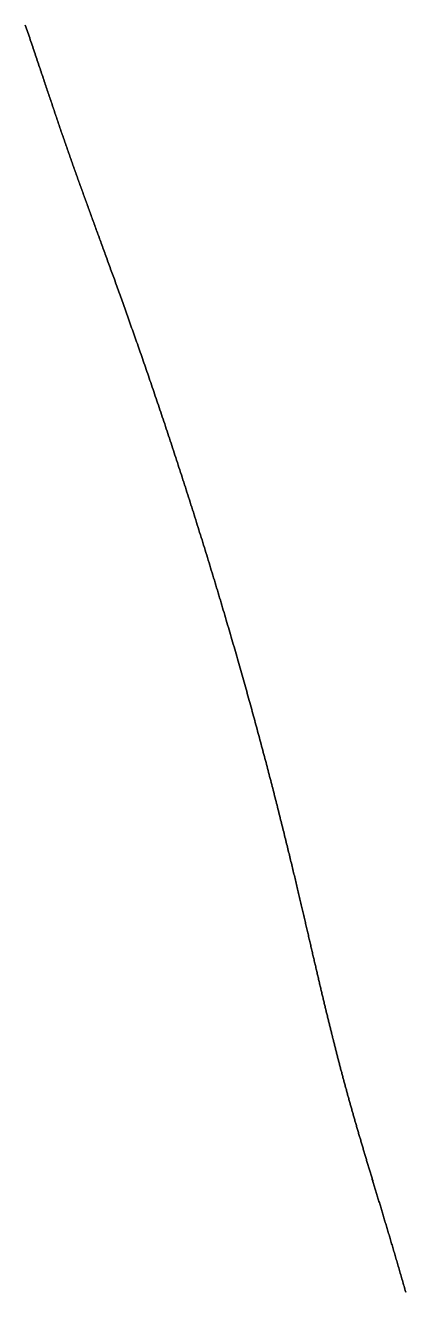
# Model space of a CAD drawing. Header units: inches. Extents: x 130170 to 284068, y 377793 to 804530.
# Drawn here: x 260648.4 to 260664.2, y 747818 to 747870.6 of the extents above; entities that cross this region are included whole.
import ezdxf

# ---------------------------------------------------------------- set-up
doc = ezdxf.new("R2010")
doc.units = ezdxf.units.IN
doc.header["$MEASUREMENT"] = 0
doc.layers.add('muni_il', color=7, linetype='Continuous')

msp = doc.modelspace()

# ---------------------------------------------------------------- linework, layer by layer
at = {"layer": 'muni_il'}
for points in [[(260664.25, 747817.969), (260664.232, 747818.031), (260664.215, 747818.092), (260664.198, 747818.153), (260664.18, 747818.214), (260664.163, 747818.274), (260664.146, 747818.335), (260664.129, 747818.395), (260664.111, 747818.454), (260664.094, 747818.514), (260664.077, 747818.573), (260664.06, 747818.632), (260664.043, 747818.691), (260664.026, 747818.75), (260664.01, 747818.808), (260663.993, 747818.866), (260663.976, 747818.924), (260663.959, 747818.981), (260663.943, 747819.039), (260663.926, 747819.096), (260663.91, 747819.153), (260663.893, 747819.209), (260663.877, 747819.266), (260663.86, 747819.322), (260663.844, 747819.378), (260663.827, 747819.434), (260663.811, 747819.489), (260663.795, 747819.545), (260663.779, 747819.6), (260663.763, 747819.654), (260663.746, 747819.709), (260663.73, 747819.763), (260663.714, 747819.818), (260663.698, 747819.872), (260663.683, 747819.925), (260663.667, 747819.979), (260663.651, 747820.032), (260663.635, 747820.085), (260663.619, 747820.138), (260663.604, 747820.191), (260663.588, 747820.244), (260663.572, 747820.296), (260663.557, 747820.348), (260663.542, 747820.4), (260663.526, 747820.452), (260663.511, 747820.503), (260663.495, 747820.555), (260663.48, 747820.606), (260663.465, 747820.657), (260663.45, 747820.707), (260663.434, 747820.758), (260663.419, 747820.809), (260663.404, 747820.859), (260663.389, 747820.909), (260663.374, 747820.959), (260663.359, 747821.008), (260663.344, 747821.058), (260663.33, 747821.107), (260663.315, 747821.156), (260663.3, 747821.205), (260663.285, 747821.254), (260663.271, 747821.303), (260663.256, 747821.351), (260663.241, 747821.4), (260663.227, 747821.448), (260663.213, 747821.496), (260663.198, 747821.544), (260663.184, 747821.591), (260663.169, 747821.639), (260663.155, 747821.686), (260663.141, 747821.734), (260663.127, 747821.781), (260663.112, 747821.828), (260663.098, 747821.874), (260663.084, 747821.921), (260663.07, 747821.968), (260663.056, 747822.014), (260663.042, 747822.06), (260663.028, 747822.106), (260663.014, 747822.152), (260663, 747822.198), (260662.987, 747822.244), (260662.973, 747822.289), (260662.959, 747822.335), (260662.945, 747822.38), (260662.932, 747822.425), (260662.918, 747822.47), (260662.905, 747822.515), (260662.891, 747822.56), (260662.878, 747822.604), (260662.864, 747822.649), (260662.851, 747822.693), (260662.837, 747822.738), (260662.824, 747822.782), (260662.811, 747822.826), (260662.798, 747822.87), (260662.784, 747822.914), (260662.771, 747822.958), (260662.758, 747823.001), (260662.745, 747823.045), (260662.732, 747823.088), (260662.719, 747823.132), (260662.706, 747823.175), (260662.693, 747823.218), (260662.68, 747823.261), (260662.667, 747823.304), (260662.654, 747823.347), (260662.641, 747823.39), (260662.628, 747823.432), (260662.616, 747823.475), (260662.603, 747823.517), (260662.59, 747823.56), (260662.578, 747823.602), (260662.565, 747823.644), (260662.553, 747823.687), (260662.54, 747823.729), (260662.527, 747823.771), (260662.515, 747823.813), (260662.503, 747823.855), (260662.49, 747823.896), (260662.478, 747823.938), (260662.466, 747823.98), (260662.453, 747824.021), (260662.441, 747824.063), (260662.429, 747824.104), (260662.416, 747824.146), (260662.404, 747824.187), (260662.392, 747824.228), (260662.38, 747824.27), (260662.368, 747824.311), (260662.356, 747824.352), (260662.344, 747824.393), (260662.332, 747824.434), (260662.32, 747824.475), (260662.308, 747824.516), (260662.296, 747824.556), (260662.284, 747824.597), (260662.272, 747824.638), (260662.26, 747824.679), (260662.248, 747824.719), (260662.237, 747824.76), (260662.225, 747824.8), (260662.213, 747824.841), (260662.201, 747824.881), (260662.19, 747824.922), (260662.178, 747824.962), (260662.166, 747825.003), (260662.155, 747825.043), (260662.143, 747825.083), (260662.132, 747825.123), (260662.12, 747825.163), (260662.109, 747825.204), (260662.097, 747825.244), (260662.086, 747825.284), (260662.074, 747825.324), (260662.063, 747825.364), (260662.052, 747825.404), (260662.04, 747825.444), (260662.029, 747825.484), (260662.017, 747825.524), (260662.006, 747825.564), (260661.995, 747825.604), (260661.984, 747825.644), (260661.972, 747825.684), (260661.961, 747825.724), (260661.95, 747825.764), (260661.939, 747825.804), (260661.928, 747825.844), (260661.917, 747825.883), (260661.906, 747825.923), (260661.894, 747825.963), (260661.883, 747826.003), (260661.872, 747826.043), (260661.861, 747826.083), (260661.85, 747826.122), (260661.839, 747826.162), (260661.828, 747826.202), (260661.817, 747826.242), (260661.806, 747826.282), (260661.795, 747826.322), (260661.785, 747826.361), (260661.774, 747826.401), (260661.763, 747826.441), (260661.752, 747826.481), (260661.741, 747826.521), (260661.73, 747826.56), (260661.72, 747826.6), (260661.709, 747826.64), (260661.698, 747826.68), (260661.687, 747826.72), (260661.676, 747826.76), (260661.666, 747826.8), (260661.655, 747826.84), (260661.644, 747826.88), (260661.634, 747826.92), (260661.623, 747826.96), (260661.612, 747827), (260661.602, 747827.04), (260661.591, 747827.08), (260661.58, 747827.12), (260661.57, 747827.16), (260661.559, 747827.2), (260661.548, 747827.24), (260661.538, 747827.28), (260661.527, 747827.321), (260661.517, 747827.361), (260661.506, 747827.401), (260661.496, 747827.441), (260661.485, 747827.482), (260661.475, 747827.522), (260661.464, 747827.562), (260661.454, 747827.603), (260661.443, 747827.643), (260661.433, 747827.684), (260661.422, 747827.724), (260661.412, 747827.765), (260661.401, 747827.805), (260661.391, 747827.846), (260661.38, 747827.887), (260661.37, 747827.928), (260661.359, 747827.968), (260661.349, 747828.009), (260661.338, 747828.05), (260661.328, 747828.091), (260661.318, 747828.132), (260661.307, 747828.173), (260661.297, 747828.214), (260661.286, 747828.255), (260661.276, 747828.296), (260661.266, 747828.337), (260661.255, 747828.379), (260661.245, 747828.42), (260661.234, 747828.461), (260661.224, 747828.503), (260661.213, 747828.544), (260661.203, 747828.586), (260661.193, 747828.627), (260661.182, 747828.669), (260661.172, 747828.711), (260661.162, 747828.753), (260661.151, 747828.795), (260661.141, 747828.837), (260661.13, 747828.879), (260661.12, 747828.921), (260661.11, 747828.963), (260661.099, 747829.005), (260661.089, 747829.047), (260661.078, 747829.09), (260661.068, 747829.132), (260661.058, 747829.175), (260661.047, 747829.217), (260661.037, 747829.26), (260661.026, 747829.303), (260661.016, 747829.346), (260661.005, 747829.388), (260660.995, 747829.431), (260660.984, 747829.475), (260660.974, 747829.518), (260660.963, 747829.561), (260660.953, 747829.604), (260660.942, 747829.648), (260660.932, 747829.691), (260660.922, 747829.735), (260660.911, 747829.778), (260660.901, 747829.822), (260660.89, 747829.866), (260660.879, 747829.91), (260660.869, 747829.954), (260660.858, 747829.998), (260660.848, 747830.043), (260660.837, 747830.087), (260660.827, 747830.132), (260660.816, 747830.176), (260660.805, 747830.221), (260660.795, 747830.266), (260660.784, 747830.31), (260660.773, 747830.356), (260660.763, 747830.401), (260660.752, 747830.446), (260660.741, 747830.491), (260660.73, 747830.537), (260660.719, 747830.582), (260660.709, 747830.628), (260660.698, 747830.674), (260660.687, 747830.72), (260660.676, 747830.766), (260660.665, 747830.812), (260660.655, 747830.858), (260660.644, 747830.905), (260660.633, 747830.951), (260660.622, 747830.998), (260660.611, 747831.045), (260660.6, 747831.092), (260660.589, 747831.139), (260660.578, 747831.186), (260660.567, 747831.234), (260660.556, 747831.281), (260660.544, 747831.329), (260660.533, 747831.377), (260660.522, 747831.425), (260660.511, 747831.473), (260660.499, 747831.521), (260660.488, 747831.569), (260660.477, 747831.618), (260660.465, 747831.667), (260660.454, 747831.716), (260660.443, 747831.765), (260660.431, 747831.814), (260660.42, 747831.863), (260660.408, 747831.913), (260660.397, 747831.962), (260660.385, 747832.012), (260660.374, 747832.062), (260660.362, 747832.112), (260660.35, 747832.163), (260660.338, 747832.213), (260660.327, 747832.264), (260660.315, 747832.315), (260660.303, 747832.366), (260660.291, 747832.417), (260660.279, 747832.469), (260660.267, 747832.52), (260660.255, 747832.572), (260660.243, 747832.624), (260660.231, 747832.676), (260660.219, 747832.729), (260660.207, 747832.781), (260660.194, 747832.834), (260660.182, 747832.887), (260660.17, 747832.94), (260660.157, 747832.994), (260660.145, 747833.047), (260660.132, 747833.101), (260660.12, 747833.155), (260660.107, 747833.209), (260660.094, 747833.264), (260660.082, 747833.318), (260660.069, 747833.373), (260660.056, 747833.428), (260660.043, 747833.484), (260660.03, 747833.539), (260660.017, 747833.595), (260660.004, 747833.651), (260659.991, 747833.707), (260659.978, 747833.764), (260659.964, 747833.82), (260659.951, 747833.877), (260659.938, 747833.934), (260659.924, 747833.992), (260659.911, 747834.05), (260659.897, 747834.107), (260659.883, 747834.165), (260659.87, 747834.224), (260659.856, 747834.283), (260659.842, 747834.342), (260659.828, 747834.401), (260659.814, 747834.46), (260659.8, 747834.52), (260659.786, 747834.58), (260659.771, 747834.64), (260659.757, 747834.7), (260659.743, 747834.761), (260659.728, 747834.822), (260659.714, 747834.883), (260659.699, 747834.945), (260659.684, 747835.007), (260659.669, 747835.069), (260659.655, 747835.131), (260659.64, 747835.194), (260659.625, 747835.257), (260659.609, 747835.32), (260659.594, 747835.384), (260659.579, 747835.448), (260659.563, 747835.512), (260659.548, 747835.576), (260659.532, 747835.641), (260659.517, 747835.706), (260659.501, 747835.771), (260659.485, 747835.837), (260659.469, 747835.903), (260659.453, 747835.969), (260659.437, 747836.035), (260659.421, 747836.102), (260659.404, 747836.169), (260659.388, 747836.237), (260659.372, 747836.304), (260659.355, 747836.372), (260659.338, 747836.441), (260659.321, 747836.51), (260659.304, 747836.579), (260659.287, 747836.648), (260659.27, 747836.718), (260659.253, 747836.787), (260659.236, 747836.858), (260659.218, 747836.929), (260659.201, 747837), (260659.183, 747837.071), (260659.165, 747837.142), (260659.147, 747837.214), (260659.129, 747837.287), (260659.111, 747837.359), (260659.093, 747837.432), (260659.075, 747837.505), (260659.056, 747837.579), (260659.038, 747837.653), (260659.019, 747837.727), (260659, 747837.802), (260658.981, 747837.877), (260658.962, 747837.952), (260658.943, 747838.028), (260658.924, 747838.104), (260658.905, 747838.18), (260658.885, 747838.257), (260658.866, 747838.334), (260658.846, 747838.412), (260658.826, 747838.489), (260658.806, 747838.567), (260658.786, 747838.646), (260658.766, 747838.725), (260658.745, 747838.804), (260658.725, 747838.883), (260658.704, 747838.963), (260658.684, 747839.043), (260658.663, 747839.124), (260658.642, 747839.205), (260658.621, 747839.286), (260658.599, 747839.367), (260658.578, 747839.449), (260658.557, 747839.532), (260658.535, 747839.614), (260658.513, 747839.697), (260658.491, 747839.781), (260658.469, 747839.864), (260658.447, 747839.948), (260658.425, 747840.033), (260658.403, 747840.117), (260658.38, 747840.202), (260658.358, 747840.288), (260658.335, 747840.373), (260658.312, 747840.459), (260658.289, 747840.546), (260658.266, 747840.633), (260658.242, 747840.72), (260658.219, 747840.807), (260658.195, 747840.895), (260658.172, 747840.983), (260658.148, 747841.071), (260658.124, 747841.16), (260658.1, 747841.249), (260658.076, 747841.339), (260658.051, 747841.428), (260658.027, 747841.519), (260658.002, 747841.609), (260657.977, 747841.7), (260657.952, 747841.791), (260657.927, 747841.882), (260657.902, 747841.974), (260657.877, 747842.066), (260657.852, 747842.158), (260657.826, 747842.25), (260657.8, 747842.343), (260657.775, 747842.437), (260657.749, 747842.53), (260657.723, 747842.624), (260657.696, 747842.718), (260657.67, 747842.813), (260657.644, 747842.907), (260657.617, 747843.002), (260657.59, 747843.098), (260657.564, 747843.193), (260657.537, 747843.289), (260657.51, 747843.385), (260657.482, 747843.481), (260657.455, 747843.578), (260657.428, 747843.675), (260657.4, 747843.772), (260657.372, 747843.87), (260657.345, 747843.967), (260657.317, 747844.066), (260657.289, 747844.164), (260657.26, 747844.262), (260657.232, 747844.361), (260657.204, 747844.46), (260657.175, 747844.559), (260657.146, 747844.658), (260657.118, 747844.758), (260657.089, 747844.858), (260657.06, 747844.958), (260657.031, 747845.058), (260657.002, 747845.159), (260656.972, 747845.26), (260656.943, 747845.36), (260656.913, 747845.462), (260656.884, 747845.563), (260656.854, 747845.664), (260656.824, 747845.766), (260656.794, 747845.868), (260656.764, 747845.97), (260656.734, 747846.072), (260656.703, 747846.174), (260656.673, 747846.277), (260656.643, 747846.379), (260656.612, 747846.482), (260656.582, 747846.585), (260656.551, 747846.688), (260656.52, 747846.791), (260656.489, 747846.895), (260656.458, 747846.998), (260656.427, 747847.102), (260656.396, 747847.205), (260656.364, 747847.309), (260656.333, 747847.413), (260656.302, 747847.517), (260656.27, 747847.621), (260656.239, 747847.725), (260656.207, 747847.83), (260656.175, 747847.934), (260656.143, 747848.038), (260656.111, 747848.143), (260656.079, 747848.247), (260656.047, 747848.352), (260656.015, 747848.456), (260655.983, 747848.561), (260655.951, 747848.666), (260655.919, 747848.77), (260655.886, 747848.875), (260655.854, 747848.98), (260655.822, 747849.085), (260655.789, 747849.189), (260655.756, 747849.294), (260655.724, 747849.399), (260655.691, 747849.503), (260655.658, 747849.608), (260655.626, 747849.713), (260655.593, 747849.817), (260655.56, 747849.922), (260655.527, 747850.026), (260655.494, 747850.131), (260655.462, 747850.235), (260655.429, 747850.34), (260655.395, 747850.444), (260655.362, 747850.548), (260655.33, 747850.652), (260655.296, 747850.756), (260655.263, 747850.86), (260655.23, 747850.964), (260655.197, 747851.068), (260655.164, 747851.171), (260655.131, 747851.275), (260655.098, 747851.378), (260655.065, 747851.482), (260655.031, 747851.585), (260654.998, 747851.688), (260654.965, 747851.791), (260654.932, 747851.893), (260654.899, 747851.996), (260654.865, 747852.098), (260654.832, 747852.2), (260654.799, 747852.302), (260654.766, 747852.404), (260654.733, 747852.506), (260654.7, 747852.607), (260654.666, 747852.709), (260654.633, 747852.81), (260654.6, 747852.911), (260654.567, 747853.011), (260654.534, 747853.112), (260654.501, 747853.212), (260654.468, 747853.312), (260654.435, 747853.411), (260654.402, 747853.511), (260654.369, 747853.61), (260654.336, 747853.709), (260654.304, 747853.808), (260654.271, 747853.906), (260654.238, 747854.005), (260654.205, 747854.102), (260654.173, 747854.2), (260654.14, 747854.297), (260654.108, 747854.395), (260654.075, 747854.491), (260654.043, 747854.588), (260654.01, 747854.684), (260653.978, 747854.78), (260653.946, 747854.876), (260653.913, 747854.971), (260653.881, 747855.066), (260653.849, 747855.16), (260653.817, 747855.255), (260653.785, 747855.349), (260653.753, 747855.443), (260653.722, 747855.536), (260653.69, 747855.629), (260653.658, 747855.721), (260653.627, 747855.814), (260653.595, 747855.906), (260653.564, 747855.997), (260653.532, 747856.089), (260653.501, 747856.18), (260653.47, 747856.27), (260653.439, 747856.36), (260653.408, 747856.45), (260653.377, 747856.539), (260653.346, 747856.629), (260653.315, 747856.717), (260653.285, 747856.806), (260653.254, 747856.893), (260653.224, 747856.981), (260653.193, 747857.068), (260653.163, 747857.155), (260653.133, 747857.241), (260653.103, 747857.327), (260653.073, 747857.413), (260653.043, 747857.498), (260653.013, 747857.583), (260652.984, 747857.667), (260652.954, 747857.751), (260652.925, 747857.835), (260652.895, 747857.918), (260652.866, 747858.001), (260652.837, 747858.083), (260652.808, 747858.165), (260652.779, 747858.247), (260652.75, 747858.328), (260652.722, 747858.409), (260652.693, 747858.489), (260652.665, 747858.569), (260652.637, 747858.649), (260652.608, 747858.728), (260652.58, 747858.807), (260652.552, 747858.885), (260652.524, 747858.963), (260652.497, 747859.041), (260652.469, 747859.118), (260652.442, 747859.194), (260652.414, 747859.271), (260652.387, 747859.347), (260652.36, 747859.422), (260652.333, 747859.497), (260652.306, 747859.572), (260652.279, 747859.646), (260652.253, 747859.72), (260652.226, 747859.793), (260652.2, 747859.866), (260652.174, 747859.939), (260652.148, 747860.012), (260652.122, 747860.083), (260652.096, 747860.155), (260652.07, 747860.226), (260652.044, 747860.297), (260652.019, 747860.367), (260651.993, 747860.437), (260651.968, 747860.507), (260651.943, 747860.576), (260651.918, 747860.645), (260651.893, 747860.713), (260651.868, 747860.781), (260651.844, 747860.849), (260651.819, 747860.916), (260651.795, 747860.983), (260651.771, 747861.05), (260651.747, 747861.116), (260651.723, 747861.182), (260651.699, 747861.247), (260651.675, 747861.312), (260651.651, 747861.377), (260651.628, 747861.442), (260651.604, 747861.506), (260651.581, 747861.57), (260651.558, 747861.633), (260651.535, 747861.696), (260651.512, 747861.759), (260651.489, 747861.822), (260651.466, 747861.884), (260651.443, 747861.946), (260651.421, 747862.007), (260651.398, 747862.068), (260651.376, 747862.129), (260651.354, 747862.19), (260651.332, 747862.25), (260651.31, 747862.311), (260651.288, 747862.37), (260651.266, 747862.43), (260651.244, 747862.489), (260651.223, 747862.548), (260651.201, 747862.607), (260651.18, 747862.666), (260651.159, 747862.724), (260651.138, 747862.782), (260651.116, 747862.839), (260651.095, 747862.897), (260651.075, 747862.954), (260651.054, 747863.011), (260651.033, 747863.068), (260651.013, 747863.125), (260650.992, 747863.181), (260650.972, 747863.237), (260650.951, 747863.293), (260650.931, 747863.349), (260650.911, 747863.405), (260650.891, 747863.46), (260650.871, 747863.515), (260650.851, 747863.57), (260650.831, 747863.625), (260650.811, 747863.68), (260650.791, 747863.735), (260650.771, 747863.789), (260650.752, 747863.844), (260650.732, 747863.898), (260650.713, 747863.952), (260650.693, 747864.006), (260650.674, 747864.059), (260650.655, 747864.113), (260650.635, 747864.167), (260650.616, 747864.22), (260650.597, 747864.274), (260650.578, 747864.327), (260650.559, 747864.38), (260650.54, 747864.434), (260650.521, 747864.487), (260650.502, 747864.54), (260650.483, 747864.593), (260650.465, 747864.646), (260650.446, 747864.699), (260650.427, 747864.751), (260650.408, 747864.804), (260650.39, 747864.857), (260650.371, 747864.91), (260650.352, 747864.963), (260650.334, 747865.015), (260650.315, 747865.068), (260650.296, 747865.121), (260650.278, 747865.174), (260650.259, 747865.227), (260650.241, 747865.28), (260650.222, 747865.333), (260650.204, 747865.385), (260650.185, 747865.438), (260650.167, 747865.492), (260650.148, 747865.545), (260650.13, 747865.598), (260650.111, 747865.651), (260650.093, 747865.705), (260650.074, 747865.758), (260650.056, 747865.812), (260650.037, 747865.865), (260650.019, 747865.919), (260650, 747865.973), (260649.982, 747866.027), (260649.963, 747866.081), (260649.944, 747866.135), (260649.926, 747866.19), (260649.907, 747866.244), (260649.888, 747866.299), (260649.869, 747866.354), (260649.851, 747866.409), (260649.832, 747866.464), (260649.813, 747866.52), (260649.794, 747866.575), (260649.775, 747866.631), (260649.756, 747866.687), (260649.737, 747866.743), (260649.718, 747866.8), (260649.699, 747866.856), (260649.679, 747866.913), (260649.66, 747866.97), (260649.641, 747867.028), (260649.621, 747867.085), (260649.602, 747867.143), (260649.582, 747867.201), (260649.562, 747867.26), (260649.543, 747867.318), (260649.523, 747867.377), (260649.503, 747867.436), (260649.483, 747867.496), (260649.463, 747867.556), (260649.443, 747867.616), (260649.422, 747867.676), (260649.402, 747867.737), (260649.381, 747867.798), (260649.361, 747867.859), (260649.34, 747867.921), (260649.319, 747867.983), (260649.298, 747868.045), (260649.277, 747868.108), (260649.256, 747868.171), (260649.235, 747868.235), (260649.214, 747868.298), (260649.192, 747868.363), (260649.17, 747868.427), (260649.149, 747868.492), (260649.127, 747868.557), (260649.105, 747868.623), (260649.083, 747868.689), (260649.06, 747868.756), (260649.038, 747868.823), (260649.015, 747868.89), (260648.992, 747868.958), (260648.969, 747869.026), (260648.946, 747869.095), (260648.923, 747869.164), (260648.9, 747869.233), (260648.876, 747869.303), (260648.853, 747869.374), (260648.829, 747869.445), (260648.804, 747869.516), (260648.78, 747869.588), (260648.756, 747869.66), (260648.731, 747869.733), (260648.707, 747869.806), (260648.682, 747869.88), (260648.656, 747869.954), (260648.631, 747870.029), (260648.605, 747870.104), (260648.58, 747870.18), (260648.554, 747870.256), (260648.527, 747870.333), (260648.501, 747870.41), (260648.475, 747870.488), (260648.448, 747870.566)], [(260648.448, 747870.566), (260648.475, 747870.488), (260648.501, 747870.41), (260648.527, 747870.333), (260648.554, 747870.256), (260648.58, 747870.18), (260648.605, 747870.104), (260648.631, 747870.029), (260648.656, 747869.954), (260648.682, 747869.88), (260648.707, 747869.806), (260648.731, 747869.733), (260648.756, 747869.66), (260648.78, 747869.588), (260648.804, 747869.516), (260648.829, 747869.445), (260648.853, 747869.374), (260648.876, 747869.303), (260648.9, 747869.233), (260648.923, 747869.164), (260648.946, 747869.095), (260648.969, 747869.026), (260648.992, 747868.958), (260649.015, 747868.89), (260649.038, 747868.823), (260649.06, 747868.756), (260649.083, 747868.689), (260649.105, 747868.623), (260649.127, 747868.557), (260649.149, 747868.492), (260649.17, 747868.427), (260649.192, 747868.363), (260649.214, 747868.298), (260649.235, 747868.235), (260649.256, 747868.171), (260649.277, 747868.108), (260649.298, 747868.045), (260649.319, 747867.983), (260649.34, 747867.921), (260649.361, 747867.859), (260649.381, 747867.798), (260649.402, 747867.737), (260649.422, 747867.676), (260649.443, 747867.616), (260649.463, 747867.556), (260649.483, 747867.496), (260649.503, 747867.436), (260649.523, 747867.377), (260649.543, 747867.318), (260649.562, 747867.26), (260649.582, 747867.201), (260649.602, 747867.143), (260649.621, 747867.085), (260649.641, 747867.028), (260649.66, 747866.97), (260649.679, 747866.913), (260649.699, 747866.856), (260649.718, 747866.8), (260649.737, 747866.743), (260649.756, 747866.687), (260649.775, 747866.631), (260649.794, 747866.575), (260649.813, 747866.52), (260649.832, 747866.464), (260649.851, 747866.409), (260649.869, 747866.354), (260649.888, 747866.299), (260649.907, 747866.244), (260649.926, 747866.19), (260649.944, 747866.135), (260649.963, 747866.081), (260649.982, 747866.027), (260650, 747865.973), (260650.019, 747865.919), (260650.037, 747865.865), (260650.056, 747865.812), (260650.074, 747865.758), (260650.093, 747865.705), (260650.111, 747865.651), (260650.13, 747865.598), (260650.148, 747865.545), (260650.167, 747865.492), (260650.185, 747865.438), (260650.204, 747865.385), (260650.222, 747865.333), (260650.241, 747865.28), (260650.259, 747865.227), (260650.278, 747865.174), (260650.296, 747865.121), (260650.315, 747865.068), (260650.334, 747865.015), (260650.352, 747864.963), (260650.371, 747864.91), (260650.39, 747864.857), (260650.408, 747864.804), (260650.427, 747864.751), (260650.446, 747864.699), (260650.465, 747864.646), (260650.483, 747864.593), (260650.502, 747864.54), (260650.521, 747864.487), (260650.54, 747864.434), (260650.559, 747864.38), (260650.578, 747864.327), (260650.597, 747864.274), (260650.616, 747864.22), (260650.635, 747864.167), (260650.655, 747864.113), (260650.674, 747864.059), (260650.693, 747864.006), (260650.713, 747863.952), (260650.732, 747863.898), (260650.752, 747863.844), (260650.771, 747863.789), (260650.791, 747863.735), (260650.811, 747863.68), (260650.831, 747863.625), (260650.851, 747863.57), (260650.871, 747863.515), (260650.891, 747863.46), (260650.911, 747863.405), (260650.931, 747863.349), (260650.951, 747863.293), (260650.972, 747863.237), (260650.992, 747863.181), (260651.013, 747863.125), (260651.033, 747863.068), (260651.054, 747863.011), (260651.075, 747862.954), (260651.095, 747862.897), (260651.116, 747862.839), (260651.138, 747862.782), (260651.159, 747862.724), (260651.18, 747862.666), (260651.201, 747862.607), (260651.223, 747862.548), (260651.244, 747862.489), (260651.266, 747862.43), (260651.288, 747862.37), (260651.31, 747862.311), (260651.332, 747862.25), (260651.354, 747862.19), (260651.376, 747862.129), (260651.398, 747862.068), (260651.421, 747862.007), (260651.443, 747861.946), (260651.466, 747861.884), (260651.489, 747861.822), (260651.512, 747861.759), (260651.535, 747861.696), (260651.558, 747861.633), (260651.581, 747861.57), (260651.604, 747861.506), (260651.628, 747861.442), (260651.651, 747861.377), (260651.675, 747861.312), (260651.699, 747861.247), (260651.723, 747861.182), (260651.747, 747861.116), (260651.771, 747861.05), (260651.795, 747860.983), (260651.819, 747860.916), (260651.844, 747860.849), (260651.868, 747860.781), (260651.893, 747860.713), (260651.918, 747860.645), (260651.943, 747860.576), (260651.968, 747860.507), (260651.993, 747860.437), (260652.019, 747860.367), (260652.044, 747860.297), (260652.07, 747860.226), (260652.096, 747860.155), (260652.122, 747860.083), (260652.148, 747860.012), (260652.174, 747859.939), (260652.2, 747859.866), (260652.226, 747859.793), (260652.253, 747859.72), (260652.279, 747859.646), (260652.306, 747859.572), (260652.333, 747859.497), (260652.36, 747859.422), (260652.387, 747859.347), (260652.414, 747859.271), (260652.442, 747859.194), (260652.469, 747859.118), (260652.497, 747859.041), (260652.524, 747858.963), (260652.552, 747858.885), (260652.58, 747858.807), (260652.608, 747858.728), (260652.637, 747858.649), (260652.665, 747858.569), (260652.693, 747858.489), (260652.722, 747858.409), (260652.75, 747858.328), (260652.779, 747858.247), (260652.808, 747858.165), (260652.837, 747858.083), (260652.866, 747858.001), (260652.895, 747857.918), (260652.925, 747857.835), (260652.954, 747857.751), (260652.984, 747857.667), (260653.013, 747857.583), (260653.043, 747857.498), (260653.073, 747857.413), (260653.103, 747857.327), (260653.133, 747857.241), (260653.163, 747857.155), (260653.193, 747857.068), (260653.224, 747856.981), (260653.254, 747856.893), (260653.285, 747856.806), (260653.315, 747856.717), (260653.346, 747856.629), (260653.377, 747856.539), (260653.408, 747856.45), (260653.439, 747856.36), (260653.47, 747856.27), (260653.501, 747856.18), (260653.532, 747856.089), (260653.564, 747855.997), (260653.595, 747855.906), (260653.627, 747855.814), (260653.658, 747855.721), (260653.69, 747855.629), (260653.722, 747855.536), (260653.753, 747855.443), (260653.785, 747855.349), (260653.817, 747855.255), (260653.849, 747855.16), (260653.881, 747855.066), (260653.913, 747854.971), (260653.946, 747854.876), (260653.978, 747854.78), (260654.01, 747854.684), (260654.043, 747854.588), (260654.075, 747854.491), (260654.108, 747854.395), (260654.14, 747854.297), (260654.173, 747854.2), (260654.205, 747854.102), (260654.238, 747854.005), (260654.271, 747853.906), (260654.304, 747853.808), (260654.336, 747853.709), (260654.369, 747853.61), (260654.402, 747853.511), (260654.435, 747853.411), (260654.468, 747853.312), (260654.501, 747853.212), (260654.534, 747853.112), (260654.567, 747853.011), (260654.6, 747852.911), (260654.633, 747852.81), (260654.666, 747852.709), (260654.7, 747852.607), (260654.733, 747852.506), (260654.766, 747852.404), (260654.799, 747852.302), (260654.832, 747852.2), (260654.865, 747852.098), (260654.899, 747851.996), (260654.932, 747851.893), (260654.965, 747851.791), (260654.998, 747851.688), (260655.031, 747851.585), (260655.065, 747851.482), (260655.098, 747851.378), (260655.131, 747851.275), (260655.164, 747851.171), (260655.197, 747851.068), (260655.23, 747850.964), (260655.263, 747850.86), (260655.296, 747850.756), (260655.33, 747850.652), (260655.362, 747850.548), (260655.395, 747850.444), (260655.429, 747850.34), (260655.462, 747850.235), (260655.494, 747850.131), (260655.527, 747850.026), (260655.56, 747849.922), (260655.593, 747849.817), (260655.626, 747849.713), (260655.658, 747849.608), (260655.691, 747849.503), (260655.724, 747849.399), (260655.756, 747849.294), (260655.789, 747849.189), (260655.822, 747849.085), (260655.854, 747848.98), (260655.886, 747848.875), (260655.919, 747848.77), (260655.951, 747848.666), (260655.983, 747848.561), (260656.015, 747848.456), (260656.047, 747848.352), (260656.079, 747848.247), (260656.111, 747848.143), (260656.143, 747848.038), (260656.175, 747847.934), (260656.207, 747847.83), (260656.239, 747847.725), (260656.27, 747847.621), (260656.302, 747847.517), (260656.333, 747847.413), (260656.364, 747847.309), (260656.396, 747847.205), (260656.427, 747847.102), (260656.458, 747846.998), (260656.489, 747846.895), (260656.52, 747846.791), (260656.551, 747846.688), (260656.582, 747846.585), (260656.612, 747846.482), (260656.643, 747846.379), (260656.673, 747846.277), (260656.703, 747846.174), (260656.734, 747846.072), (260656.764, 747845.97), (260656.794, 747845.868), (260656.824, 747845.766), (260656.854, 747845.664), (260656.884, 747845.563), (260656.913, 747845.462), (260656.943, 747845.36), (260656.972, 747845.26), (260657.002, 747845.159), (260657.031, 747845.058), (260657.06, 747844.958), (260657.089, 747844.858), (260657.118, 747844.758), (260657.146, 747844.658), (260657.175, 747844.559), (260657.204, 747844.46), (260657.232, 747844.361), (260657.26, 747844.262), (260657.289, 747844.164), (260657.317, 747844.066), (260657.345, 747843.967), (260657.372, 747843.87), (260657.4, 747843.772), (260657.428, 747843.675), (260657.455, 747843.578), (260657.482, 747843.481), (260657.51, 747843.385), (260657.537, 747843.289), (260657.564, 747843.193), (260657.59, 747843.098), (260657.617, 747843.002), (260657.644, 747842.907), (260657.67, 747842.813), (260657.696, 747842.718), (260657.723, 747842.624), (260657.749, 747842.53), (260657.775, 747842.437), (260657.8, 747842.343), (260657.826, 747842.25), (260657.852, 747842.158), (260657.877, 747842.066), (260657.902, 747841.974), (260657.927, 747841.882), (260657.952, 747841.791), (260657.977, 747841.7), (260658.002, 747841.609), (260658.027, 747841.519), (260658.051, 747841.428), (260658.076, 747841.339), (260658.1, 747841.249), (260658.124, 747841.16), (260658.148, 747841.071), (260658.172, 747840.983), (260658.195, 747840.895), (260658.219, 747840.807), (260658.242, 747840.72), (260658.266, 747840.633), (260658.289, 747840.546), (260658.312, 747840.459), (260658.335, 747840.373), (260658.358, 747840.288), (260658.38, 747840.202), (260658.403, 747840.117), (260658.425, 747840.033), (260658.447, 747839.948), (260658.469, 747839.864), (260658.491, 747839.781), (260658.513, 747839.697), (260658.535, 747839.614), (260658.557, 747839.532), (260658.578, 747839.449), (260658.599, 747839.367), (260658.621, 747839.286), (260658.642, 747839.205), (260658.663, 747839.124), (260658.684, 747839.043), (260658.704, 747838.963), (260658.725, 747838.883), (260658.745, 747838.804), (260658.766, 747838.725), (260658.786, 747838.646), (260658.806, 747838.567), (260658.826, 747838.489), (260658.846, 747838.412), (260658.866, 747838.334), (260658.885, 747838.257), (260658.905, 747838.18), (260658.924, 747838.104), (260658.943, 747838.028), (260658.962, 747837.952), (260658.981, 747837.877), (260659, 747837.802), (260659.019, 747837.727), (260659.038, 747837.653), (260659.056, 747837.579), (260659.075, 747837.505), (260659.093, 747837.432), (260659.111, 747837.359), (260659.129, 747837.287), (260659.147, 747837.214), (260659.165, 747837.142), (260659.183, 747837.071), (260659.201, 747837), (260659.218, 747836.929), (260659.236, 747836.858), (260659.253, 747836.787), (260659.27, 747836.718), (260659.287, 747836.648), (260659.304, 747836.579), (260659.321, 747836.51), (260659.338, 747836.441), (260659.355, 747836.372), (260659.372, 747836.304), (260659.388, 747836.237), (260659.404, 747836.169), (260659.421, 747836.102), (260659.437, 747836.035), (260659.453, 747835.969), (260659.469, 747835.903), (260659.485, 747835.837), (260659.501, 747835.771), (260659.517, 747835.706), (260659.532, 747835.641), (260659.548, 747835.576), (260659.563, 747835.512), (260659.579, 747835.448), (260659.594, 747835.384), (260659.609, 747835.32), (260659.625, 747835.257), (260659.64, 747835.194), (260659.655, 747835.131), (260659.669, 747835.069), (260659.684, 747835.007), (260659.699, 747834.945), (260659.714, 747834.883), (260659.728, 747834.822), (260659.743, 747834.761), (260659.757, 747834.7), (260659.771, 747834.64), (260659.786, 747834.58), (260659.8, 747834.52), (260659.814, 747834.46), (260659.828, 747834.401), (260659.842, 747834.342), (260659.856, 747834.283), (260659.87, 747834.224), (260659.883, 747834.165), (260659.897, 747834.107), (260659.911, 747834.05), (260659.924, 747833.992), (260659.938, 747833.934), (260659.951, 747833.877), (260659.964, 747833.82), (260659.978, 747833.764), (260659.991, 747833.707), (260660.004, 747833.651), (260660.017, 747833.595), (260660.03, 747833.539), (260660.043, 747833.484), (260660.056, 747833.428), (260660.069, 747833.373), (260660.082, 747833.318), (260660.094, 747833.264), (260660.107, 747833.209), (260660.12, 747833.155), (260660.132, 747833.101), (260660.145, 747833.047), (260660.157, 747832.994), (260660.17, 747832.94), (260660.182, 747832.887), (260660.194, 747832.834), (260660.207, 747832.781), (260660.219, 747832.729), (260660.231, 747832.676), (260660.243, 747832.624), (260660.255, 747832.572), (260660.267, 747832.52), (260660.279, 747832.469), (260660.291, 747832.417), (260660.303, 747832.366), (260660.315, 747832.315), (260660.327, 747832.264), (260660.338, 747832.213), (260660.35, 747832.163), (260660.362, 747832.112), (260660.374, 747832.062), (260660.385, 747832.012), (260660.397, 747831.962), (260660.408, 747831.913), (260660.42, 747831.863), (260660.431, 747831.814), (260660.443, 747831.765), (260660.454, 747831.716), (260660.465, 747831.667), (260660.477, 747831.618), (260660.488, 747831.569), (260660.499, 747831.521), (260660.511, 747831.473), (260660.522, 747831.425), (260660.533, 747831.377), (260660.544, 747831.329), (260660.556, 747831.281), (260660.567, 747831.234), (260660.578, 747831.186), (260660.589, 747831.139), (260660.6, 747831.092), (260660.611, 747831.045), (260660.622, 747830.998), (260660.633, 747830.951), (260660.644, 747830.905), (260660.655, 747830.858), (260660.665, 747830.812), (260660.676, 747830.766), (260660.687, 747830.72), (260660.698, 747830.674), (260660.709, 747830.628), (260660.719, 747830.582), (260660.73, 747830.537), (260660.741, 747830.491), (260660.752, 747830.446), (260660.763, 747830.401), (260660.773, 747830.356), (260660.784, 747830.31), (260660.795, 747830.266), (260660.805, 747830.221), (260660.816, 747830.176), (260660.827, 747830.132), (260660.837, 747830.087), (260660.848, 747830.043), (260660.858, 747829.998), (260660.869, 747829.954), (260660.879, 747829.91), (260660.89, 747829.866), (260660.901, 747829.822), (260660.911, 747829.778), (260660.922, 747829.735), (260660.932, 747829.691), (260660.942, 747829.648), (260660.953, 747829.604), (260660.963, 747829.561), (260660.974, 747829.518), (260660.984, 747829.475), (260660.995, 747829.431), (260661.005, 747829.388), (260661.016, 747829.346), (260661.026, 747829.303), (260661.037, 747829.26), (260661.047, 747829.217), (260661.058, 747829.175), (260661.068, 747829.132), (260661.078, 747829.09), (260661.089, 747829.047), (260661.099, 747829.005), (260661.11, 747828.963), (260661.12, 747828.921), (260661.13, 747828.879), (260661.141, 747828.837), (260661.151, 747828.795), (260661.162, 747828.753), (260661.172, 747828.711), (260661.182, 747828.669), (260661.193, 747828.627), (260661.203, 747828.586), (260661.213, 747828.544), (260661.224, 747828.503), (260661.234, 747828.461), (260661.245, 747828.42), (260661.255, 747828.379), (260661.266, 747828.337), (260661.276, 747828.296), (260661.286, 747828.255), (260661.297, 747828.214), (260661.307, 747828.173), (260661.318, 747828.132), (260661.328, 747828.091), (260661.338, 747828.05), (260661.349, 747828.009), (260661.359, 747827.968), (260661.37, 747827.928), (260661.38, 747827.887), (260661.391, 747827.846), (260661.401, 747827.805), (260661.412, 747827.765), (260661.422, 747827.724), (260661.433, 747827.684), (260661.443, 747827.643), (260661.454, 747827.603), (260661.464, 747827.562), (260661.475, 747827.522), (260661.485, 747827.482), (260661.496, 747827.441), (260661.506, 747827.401), (260661.517, 747827.361), (260661.527, 747827.321), (260661.538, 747827.28), (260661.548, 747827.24), (260661.559, 747827.2), (260661.57, 747827.16), (260661.58, 747827.12), (260661.591, 747827.08), (260661.602, 747827.04), (260661.612, 747827), (260661.623, 747826.96), (260661.634, 747826.92), (260661.644, 747826.88), (260661.655, 747826.84), (260661.666, 747826.8), (260661.676, 747826.76), (260661.687, 747826.72), (260661.698, 747826.68), (260661.709, 747826.64), (260661.72, 747826.6), (260661.73, 747826.56), (260661.741, 747826.521), (260661.752, 747826.481), (260661.763, 747826.441), (260661.774, 747826.401), (260661.785, 747826.361), (260661.795, 747826.322), (260661.806, 747826.282), (260661.817, 747826.242), (260661.828, 747826.202), (260661.839, 747826.162), (260661.85, 747826.122), (260661.861, 747826.083), (260661.872, 747826.043), (260661.883, 747826.003), (260661.894, 747825.963), (260661.906, 747825.923), (260661.917, 747825.883), (260661.928, 747825.844), (260661.939, 747825.804), (260661.95, 747825.764), (260661.961, 747825.724), (260661.972, 747825.684), (260661.984, 747825.644), (260661.995, 747825.604), (260662.006, 747825.564), (260662.017, 747825.524), (260662.029, 747825.484), (260662.04, 747825.444), (260662.052, 747825.404), (260662.063, 747825.364), (260662.074, 747825.324), (260662.086, 747825.284), (260662.097, 747825.244), (260662.109, 747825.204), (260662.12, 747825.163), (260662.132, 747825.123), (260662.143, 747825.083), (260662.155, 747825.043), (260662.166, 747825.003), (260662.178, 747824.962), (260662.19, 747824.922), (260662.201, 747824.881), (260662.213, 747824.841), (260662.225, 747824.8), (260662.237, 747824.76), (260662.248, 747824.719), (260662.26, 747824.679), (260662.272, 747824.638), (260662.284, 747824.597), (260662.296, 747824.556), (260662.308, 747824.516), (260662.32, 747824.475), (260662.332, 747824.434), (260662.344, 747824.393), (260662.356, 747824.352), (260662.368, 747824.311), (260662.38, 747824.27), (260662.392, 747824.228), (260662.404, 747824.187), (260662.416, 747824.146), (260662.429, 747824.104), (260662.441, 747824.063), (260662.453, 747824.021), (260662.466, 747823.98), (260662.478, 747823.938), (260662.49, 747823.896), (260662.503, 747823.855), (260662.515, 747823.813), (260662.527, 747823.771), (260662.54, 747823.729), (260662.553, 747823.687), (260662.565, 747823.644), (260662.578, 747823.602), (260662.59, 747823.56), (260662.603, 747823.517), (260662.616, 747823.475), (260662.628, 747823.432), (260662.641, 747823.39), (260662.654, 747823.347), (260662.667, 747823.304), (260662.68, 747823.261), (260662.693, 747823.218), (260662.706, 747823.175), (260662.719, 747823.132), (260662.732, 747823.088), (260662.745, 747823.045), (260662.758, 747823.001), (260662.771, 747822.958), (260662.784, 747822.914), (260662.798, 747822.87), (260662.811, 747822.826), (260662.824, 747822.782), (260662.837, 747822.738), (260662.851, 747822.693), (260662.864, 747822.649), (260662.878, 747822.604), (260662.891, 747822.56), (260662.905, 747822.515), (260662.918, 747822.47), (260662.932, 747822.425), (260662.945, 747822.38), (260662.959, 747822.335), (260662.973, 747822.289), (260662.987, 747822.244), (260663, 747822.198), (260663.014, 747822.152), (260663.028, 747822.106), (260663.042, 747822.06), (260663.056, 747822.014), (260663.07, 747821.968), (260663.084, 747821.921), (260663.098, 747821.874), (260663.112, 747821.828), (260663.127, 747821.781), (260663.141, 747821.734), (260663.155, 747821.686), (260663.169, 747821.639), (260663.184, 747821.591), (260663.198, 747821.544), (260663.213, 747821.496), (260663.227, 747821.448), (260663.241, 747821.4), (260663.256, 747821.351), (260663.271, 747821.303), (260663.285, 747821.254), (260663.3, 747821.205), (260663.315, 747821.156), (260663.33, 747821.107), (260663.344, 747821.058), (260663.359, 747821.008), (260663.374, 747820.959), (260663.389, 747820.909), (260663.404, 747820.859), (260663.419, 747820.809), (260663.434, 747820.758), (260663.45, 747820.707), (260663.465, 747820.657), (260663.48, 747820.606), (260663.495, 747820.555), (260663.511, 747820.503), (260663.526, 747820.452), (260663.542, 747820.4), (260663.557, 747820.348), (260663.572, 747820.296), (260663.588, 747820.244), (260663.604, 747820.191), (260663.619, 747820.138), (260663.635, 747820.085), (260663.651, 747820.032), (260663.667, 747819.979), (260663.683, 747819.925), (260663.698, 747819.872), (260663.714, 747819.818), (260663.73, 747819.763), (260663.746, 747819.709), (260663.763, 747819.654), (260663.779, 747819.6), (260663.795, 747819.545), (260663.811, 747819.489), (260663.827, 747819.434), (260663.844, 747819.378), (260663.86, 747819.322), (260663.877, 747819.266), (260663.893, 747819.209), (260663.91, 747819.153), (260663.926, 747819.096), (260663.943, 747819.039), (260663.959, 747818.981), (260663.976, 747818.924), (260663.993, 747818.866), (260664.01, 747818.808), (260664.026, 747818.75), (260664.043, 747818.691), (260664.06, 747818.632), (260664.077, 747818.573), (260664.094, 747818.514), (260664.111, 747818.454), (260664.129, 747818.395), (260664.146, 747818.335), (260664.163, 747818.274), (260664.18, 747818.214), (260664.198, 747818.153), (260664.215, 747818.092), (260664.232, 747818.031), (260664.25, 747817.969)]]:
    msp.add_lwpolyline(points, dxfattribs=at)

doc.saveas('drawing.dxf')
